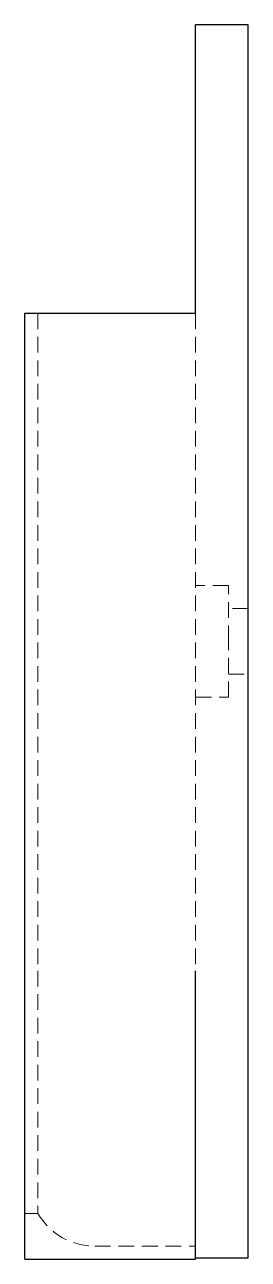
# Model space of a CAD drawing. Header units: millimetres. Extents: x 60 to 232, y 7 to 167.
# Drawn here: x 214 to 232, y 7 to 107 of the extents above.
import ezdxf

# ---------------------------------------------------------------- set-up
doc = ezdxf.new("R2010")
doc.units = ezdxf.units.MM
doc.linetypes.add('HIDDEN', pattern=[1.905, 1.27, -0.635])

msp = doc.modelspace()

# ---------------------------------------------------------------- linework, layer by layer
at = {"color": 7, "linetype": 'Continuous', "lineweight": 25}
for p, q in [((232.033, 107), (227.782, 107)), ((227.782, 83.728), (227.782, 107)), ((232.033, 83.728), (232.033, 107)), ((213.967, 30.379), (213.967, 83.621)), ((213.967, 83.621), (227.782, 83.621)), ((227.782, 83.621), (227.782, 83.728)), ((232.033, 30.379), (232.033, 83.728)), ((213.967, 7), (213.967, 30.379)), ((227.782, 7), (227.782, 30.379)), ((232.033, 7.107), (232.033, 30.379)), ((213.967, 7), (227.782, 7)), ((227.782, 7.107), (232.033, 7.107))]:
    msp.add_line(p, q, dxfattribs=at)
at = {"color": 7, "linetype": 'HIDDEN', "lineweight": 18}
for p, q in [((215.03, 83.621), (215.03, 30.379)), ((227.782, 83.621), (227.782, 30.379)), ((230.439, 61.57), (227.782, 61.57)), ((230.439, 57.054), (230.439, 61.57)), ((232.033, 59.71), (230.439, 59.71)), ((230.439, 52.537), (230.439, 57.054)), ((230.439, 54.397), (232.033, 54.397)), ((227.782, 52.537), (230.439, 52.537)), ((215.03, 30.379), (215.03, 10.719)), ((213.967, 10.719), (215.03, 10.719)), ((219.631, 8.063), (227.782, 8.063))]:
    msp.add_line(p, q, dxfattribs=at)
msp.add_arc((219.631, 13.376), 5.313, 210, 270, dxfattribs=at)

doc.saveas('drawing.dxf')
